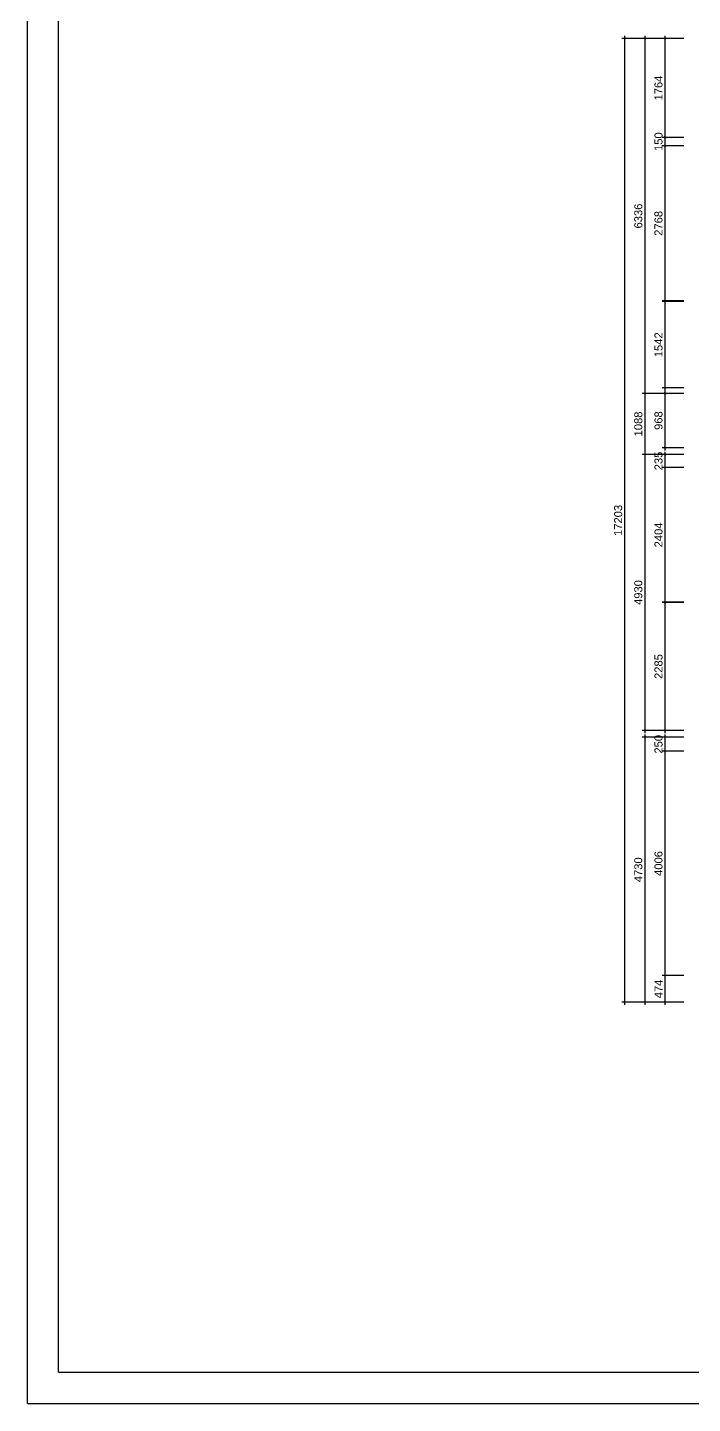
# Model space of a CAD drawing. Header units: inches. Extents: x 0 to 44100, y -44152 to -7191.
# Drawn here: x 0 to 11882, y -44152 to -19588 of the extents above; entities that cross this region are included whole.
import ezdxf

# ---------------------------------------------------------------- set-up
doc = ezdxf.new("R2010")
doc.units = ezdxf.units.IN
doc.header["$MEASUREMENT"] = 0
doc.layers.get('0').update_dxf_attribs({"lineweight": 13})
doc.layers.add('SH-尺寸标注', color=32, linetype='Continuous', lineweight=13)
doc.layers.add('图框', color=4, linetype='Continuous')
doc.styles.add('7016df0c-7dca-4927-8e33-9bd793c60efa', font='', dxfattribs={"height": 142.857143})
doc.styles.get('7016df0c-7dca-4927-8e33-9bd793c60efa').set_extended_font_data('Arial')
doc.dimstyles.new('7016df0c-7dca-4927-8e33-9bd793c60efa', dxfattribs={"dimtxt": 142.857143, "dimasz": 35.714286, "dimexe": 47.619048, "dimexo": 0, "dimgap": 0, "dimtad": 1, "dimdec": 0, "dimrnd": 1, "dimzin": 1, "dimdsep": 46, "dimtxsty": '7016df0c-7dca-4927-8e33-9bd793c60efa', "dimblk": 'ARCHTICK', "dimcen": 0.09, "dimdle": 47.619048, "dimadec": 0, "dimazin": 0, "dimtfac": 1, "dimtdec": 4, "dimtix": 1, "dimtmove": 2, "dimatfit": 3, "dimfxl": 1, "dimtolj": 1, "dimtzin": 0, "dimarcsym": 0})

# ---------------------------------------------------------------- blocks, each defined once
blk = doc.blocks.new('1017054')
at = {"layer": '图框', "linetype": 'Continuous'}
for p, q in [((0.6, -16820), (0.6, -8420)), ((150.6, -16670), (150.6, -8570)), ((150.6, -16670), (11729.4, -16670)), ((0.6, -16820), (11879.4, -16820))]:
    blk.add_line(p, q, dxfattribs=at)
blk = doc.blocks.new('_ArchTick')
at = {"color": 0, "linetype": 'ByBlock', "const_width": 0.15}
blk.add_lwpolyline([(-0.5, -0.5), (0.5, 0.5)], dxfattribs=at)
blk = doc.blocks.new('*D143')
at = {"layer": 'Defpoints', "color": 0, "transparency": 16777216}
for p in [(11726, -19786), (11390, -21551), (11726, -21551)]:
    blk.add_point(p, dxfattribs=at)
at = {"layer": 'SH-尺寸标注', "color": 0, "linetype": 'Continuous', "lineweight": -2, "transparency": 16777216}
for p, q in [((11726, -19786), (11342, -19786)), ((11390, -19739), (11390, -21598)), ((11726, -21551), (11342, -21551))]:
    blk.add_line(p, q, dxfattribs=at)
at = {"layer": 'SH-尺寸标注', "color": 0, "lineweight": -2, "transparency": 16777216, "xscale": 35.71428581050464, "yscale": 35.71428581050464, "zscale": 35.71428581050464}
for p, rotation in [((11390, -19786), 90), ((11390, -21551), 270)]:
    blk.add_blockref('_ArchTick', p, dxfattribs=dict(at, rotation=rotation))
at = {"layer": 'SH-尺寸标注', "color": 2, "transparency": 16777216, "insert": (11275, -20669), "char_height": 142.9, "attachment_point": 5, "rotation": 90, "style": '7016df0c-7dca-4927-8e33-9bd793c60efa'}
blk.add_mtext('\\A1;1764', dxfattribs=at)
blk = doc.blocks.new('*D142')
at = {"layer": 'Defpoints', "color": 0, "transparency": 16777216}
for p in [(11726, -21551), (11390, -21701), (11726, -21701)]:
    blk.add_point(p, dxfattribs=at)
at = {"layer": 'SH-尺寸标注', "color": 0, "linetype": 'Continuous', "lineweight": -2, "transparency": 16777216}
for p, q in [((11726, -21551), (11342, -21551)), ((11390, -21503), (11390, -21749)), ((11726, -21701), (11342, -21701))]:
    blk.add_line(p, q, dxfattribs=at)
at = {"layer": 'SH-尺寸标注', "color": 0, "lineweight": -2, "transparency": 16777216, "xscale": 35.71428581050464, "yscale": 35.71428581050464, "zscale": 35.71428581050464}
for p, rotation in [((11390, -21551), 90), ((11390, -21701), 270)]:
    blk.add_blockref('_ArchTick', p, dxfattribs=dict(at, rotation=rotation))
at = {"layer": 'SH-尺寸标注', "color": 2, "transparency": 16777216, "insert": (11275, -21626), "char_height": 142.9, "attachment_point": 5, "rotation": 90, "style": '7016df0c-7dca-4927-8e33-9bd793c60efa'}
blk.add_mtext('\\A1;150', dxfattribs=at)
blk = doc.blocks.new('*D141')
at = {"layer": 'Defpoints', "color": 0, "transparency": 16777216}
for p in [(11726, -21701), (11390, -24469), (11726, -24469)]:
    blk.add_point(p, dxfattribs=at)
at = {"layer": 'SH-尺寸标注', "color": 0, "linetype": 'Continuous', "lineweight": -2, "transparency": 16777216}
for p, q in [((11726, -21701), (11342, -21701)), ((11390, -21654), (11390, -24516)), ((11726, -24469), (11342, -24469))]:
    blk.add_line(p, q, dxfattribs=at)
at = {"layer": 'SH-尺寸标注', "color": 0, "lineweight": -2, "transparency": 16777216, "xscale": 35.71428581050464, "yscale": 35.71428581050464, "zscale": 35.71428581050464}
for p, rotation in [((11390, -21701), 90), ((11390, -24469), 270)]:
    blk.add_blockref('_ArchTick', p, dxfattribs=dict(at, rotation=rotation))
at = {"layer": 'SH-尺寸标注', "color": 2, "transparency": 16777216, "insert": (11275, -23085), "char_height": 142.9, "attachment_point": 5, "rotation": 90, "style": '7016df0c-7dca-4927-8e33-9bd793c60efa'}
blk.add_mtext('\\A1;2768', dxfattribs=at)
blk = doc.blocks.new('*D140')
at = {"layer": 'Defpoints', "color": 0, "transparency": 16777216}
for p in [(11726, -24481), (11390, -26023), (11726, -26023)]:
    blk.add_point(p, dxfattribs=at)
at = {"layer": 'SH-尺寸标注', "color": 0, "linetype": 'Continuous', "lineweight": -2, "transparency": 16777216}
for p, q in [((11726, -24481), (11342, -24481)), ((11390, -24433), (11390, -26070)), ((11726, -26023), (11342, -26023))]:
    blk.add_line(p, q, dxfattribs=at)
at = {"layer": 'SH-尺寸标注', "color": 0, "lineweight": -2, "transparency": 16777216, "xscale": 35.71428581050464, "yscale": 35.71428581050464, "zscale": 35.71428581050464}
for p, rotation in [((11390, -24481), 90), ((11390, -26023), 270)]:
    blk.add_blockref('_ArchTick', p, dxfattribs=dict(at, rotation=rotation))
at = {"layer": 'SH-尺寸标注', "color": 2, "transparency": 16777216, "insert": (11275, -25252), "char_height": 142.9, "attachment_point": 5, "rotation": 90, "style": '7016df0c-7dca-4927-8e33-9bd793c60efa'}
blk.add_mtext('\\A1;1542', dxfattribs=at)
blk = doc.blocks.new('*D139')
at = {"layer": 'Defpoints', "color": 0, "transparency": 16777216}
for p in [(11726, -26122), (11390, -27090), (11726, -27090)]:
    blk.add_point(p, dxfattribs=at)
at = {"layer": 'SH-尺寸标注', "color": 0, "linetype": 'Continuous', "lineweight": -2, "transparency": 16777216}
for p, q in [((11726, -26122), (11342, -26122)), ((11390, -26074), (11390, -27137)), ((11726, -27090), (11342, -27090))]:
    blk.add_line(p, q, dxfattribs=at)
at = {"layer": 'SH-尺寸标注', "color": 0, "lineweight": -2, "transparency": 16777216, "xscale": 35.71428581050464, "yscale": 35.71428581050464, "zscale": 35.71428581050464}
for p, rotation in [((11390, -26122), 90), ((11390, -27090), 270)]:
    blk.add_blockref('_ArchTick', p, dxfattribs=dict(at, rotation=rotation))
at = {"layer": 'SH-尺寸标注', "color": 2, "transparency": 16777216, "insert": (11275, -26606), "char_height": 142.9, "attachment_point": 5, "rotation": 90, "style": '7016df0c-7dca-4927-8e33-9bd793c60efa'}
blk.add_mtext('\\A1;968', dxfattribs=at)
blk = doc.blocks.new('*D138')
at = {"layer": 'Defpoints', "color": 0, "transparency": 16777216}
for p in [(11726, -27210), (11390, -27445), (11726, -27445)]:
    blk.add_point(p, dxfattribs=at)
at = {"layer": 'SH-尺寸标注', "color": 0, "linetype": 'Continuous', "lineweight": -2, "transparency": 16777216}
for p, q in [((11726, -27210), (11342, -27210)), ((11390, -27162), (11390, -27492)), ((11726, -27445), (11342, -27445))]:
    blk.add_line(p, q, dxfattribs=at)
at = {"layer": 'SH-尺寸标注', "color": 0, "lineweight": -2, "transparency": 16777216, "xscale": 35.71428581050464, "yscale": 35.71428581050464, "zscale": 35.71428581050464}
for p, rotation in [((11390, -27210), 90), ((11390, -27445), 270)]:
    blk.add_blockref('_ArchTick', p, dxfattribs=dict(at, rotation=rotation))
at = {"layer": 'SH-尺寸标注', "color": 2, "transparency": 16777216, "insert": (11275, -27327), "char_height": 142.9, "attachment_point": 5, "rotation": 90, "style": '7016df0c-7dca-4927-8e33-9bd793c60efa'}
blk.add_mtext('\\A1;235', dxfattribs=at)
blk = doc.blocks.new('*D137')
at = {"layer": 'Defpoints', "color": 0, "transparency": 16777216}
for p in [(11726, -27445), (11390, -29849), (11726, -29849)]:
    blk.add_point(p, dxfattribs=at)
at = {"layer": 'SH-尺寸标注', "color": 0, "linetype": 'Continuous', "lineweight": -2, "transparency": 16777216}
for p, q in [((11726, -27445), (11342, -27445)), ((11390, -27397), (11390, -29896)), ((11726, -29849), (11342, -29849))]:
    blk.add_line(p, q, dxfattribs=at)
at = {"layer": 'SH-尺寸标注', "color": 0, "lineweight": -2, "transparency": 16777216, "xscale": 35.71428581050464, "yscale": 35.71428581050464, "zscale": 35.71428581050464}
for p, rotation in [((11390, -27445), 90), ((11390, -29849), 270)]:
    blk.add_blockref('_ArchTick', p, dxfattribs=dict(at, rotation=rotation))
at = {"layer": 'SH-尺寸标注', "color": 2, "transparency": 16777216, "insert": (11275, -28647), "char_height": 142.9, "attachment_point": 5, "rotation": 90, "style": '7016df0c-7dca-4927-8e33-9bd793c60efa'}
blk.add_mtext('\\A1;2404', dxfattribs=at)
blk = doc.blocks.new('*D136')
at = {"layer": 'Defpoints', "color": 0, "transparency": 16777216}
for p in [(11726, -29854), (11390, -32139), (11726, -32139)]:
    blk.add_point(p, dxfattribs=at)
at = {"layer": 'SH-尺寸标注', "color": 0, "linetype": 'Continuous', "lineweight": -2, "transparency": 16777216}
for p, q in [((11726, -29854), (11342, -29854)), ((11390, -29806), (11390, -32186)), ((11726, -32139), (11342, -32139))]:
    blk.add_line(p, q, dxfattribs=at)
at = {"layer": 'SH-尺寸标注', "color": 0, "lineweight": -2, "transparency": 16777216, "xscale": 35.71428581050464, "yscale": 35.71428581050464, "zscale": 35.71428581050464}
for p, rotation in [((11390, -29854), 90), ((11390, -32139), 270)]:
    blk.add_blockref('_ArchTick', p, dxfattribs=dict(at, rotation=rotation))
at = {"layer": 'SH-尺寸标注', "color": 2, "transparency": 16777216, "insert": (11275, -30996), "char_height": 142.9, "attachment_point": 5, "rotation": 90, "style": '7016df0c-7dca-4927-8e33-9bd793c60efa'}
blk.add_mtext('\\A1;2285', dxfattribs=at)
blk = doc.blocks.new('*D135')
at = {"layer": 'Defpoints', "color": 0, "transparency": 16777216}
for p in [(11726, -32260), (11390, -32509), (11726, -32509)]:
    blk.add_point(p, dxfattribs=at)
at = {"layer": 'SH-尺寸标注', "color": 0, "linetype": 'Continuous', "lineweight": -2, "transparency": 16777216}
for p, q in [((11726, -32260), (11342, -32260)), ((11390, -32212), (11390, -32557)), ((11726, -32509), (11342, -32509))]:
    blk.add_line(p, q, dxfattribs=at)
at = {"layer": 'SH-尺寸标注', "color": 0, "lineweight": -2, "transparency": 16777216, "xscale": 35.71428581050464, "yscale": 35.71428581050464, "zscale": 35.71428581050464}
for p, rotation in [((11390, -32260), 90), ((11390, -32509), 270)]:
    blk.add_blockref('_ArchTick', p, dxfattribs=dict(at, rotation=rotation))
at = {"layer": 'SH-尺寸标注', "color": 2, "transparency": 16777216, "insert": (11275, -32384), "char_height": 142.9, "attachment_point": 5, "rotation": 90, "style": '7016df0c-7dca-4927-8e33-9bd793c60efa'}
blk.add_mtext('\\A1;250', dxfattribs=at)
blk = doc.blocks.new('*D134')
at = {"layer": 'Defpoints', "color": 0, "transparency": 16777216}
for p in [(11726, -32509), (11390, -36515), (11726, -36515)]:
    blk.add_point(p, dxfattribs=at)
at = {"layer": 'SH-尺寸标注', "color": 0, "linetype": 'Continuous', "lineweight": -2, "transparency": 16777216}
for p, q in [((11726, -32509), (11342, -32509)), ((11390, -32462), (11390, -36563)), ((11726, -36515), (11342, -36515))]:
    blk.add_line(p, q, dxfattribs=at)
at = {"layer": 'SH-尺寸标注', "color": 0, "lineweight": -2, "transparency": 16777216, "xscale": 35.71428581050464, "yscale": 35.71428581050464, "zscale": 35.71428581050464}
for p, rotation in [((11390, -32509), 90), ((11390, -36515), 270)]:
    blk.add_blockref('_ArchTick', p, dxfattribs=dict(at, rotation=rotation))
at = {"layer": 'SH-尺寸标注', "color": 2, "transparency": 16777216, "insert": (11275, -34512), "char_height": 142.9, "attachment_point": 5, "rotation": 90, "style": '7016df0c-7dca-4927-8e33-9bd793c60efa'}
blk.add_mtext('\\A1;4006', dxfattribs=at)
blk = doc.blocks.new('*D133')
at = {"layer": 'Defpoints', "color": 0, "transparency": 16777216}
for p in [(11726, -36515), (11390, -36990), (11726, -36990)]:
    blk.add_point(p, dxfattribs=at)
at = {"layer": 'SH-尺寸标注', "color": 0, "linetype": 'Continuous', "lineweight": -2, "transparency": 16777216}
for p, q in [((11726, -36515), (11342, -36515)), ((11390, -36468), (11390, -37037)), ((11726, -36990), (11342, -36990))]:
    blk.add_line(p, q, dxfattribs=at)
at = {"layer": 'SH-尺寸标注', "color": 0, "lineweight": -2, "transparency": 16777216, "xscale": 35.71428581050464, "yscale": 35.71428581050464, "zscale": 35.71428581050464}
for p, rotation in [((11390, -36515), 90), ((11390, -36990), 270)]:
    blk.add_blockref('_ArchTick', p, dxfattribs=dict(at, rotation=rotation))
at = {"layer": 'SH-尺寸标注', "color": 2, "transparency": 16777216, "insert": (11275, -36752), "char_height": 142.9, "attachment_point": 5, "rotation": 90, "style": '7016df0c-7dca-4927-8e33-9bd793c60efa'}
blk.add_mtext('\\A1;474', dxfattribs=at)
blk = doc.blocks.new('*D129')
at = {"layer": 'Defpoints', "color": 0, "transparency": 16777216}
for p in [(11005, -19786), (10669, -36990), (11005, -36990)]:
    blk.add_point(p, dxfattribs=at)
at = {"layer": 'SH-尺寸标注', "color": 0, "linetype": 'Continuous', "lineweight": -2, "transparency": 16777216}
for p, q in [((11005, -19786), (10622, -19786)), ((10669, -19739), (10669, -37037)), ((11005, -36990), (10622, -36990))]:
    blk.add_line(p, q, dxfattribs=at)
at = {"layer": 'SH-尺寸标注', "color": 0, "lineweight": -2, "transparency": 16777216, "xscale": 35.71428581050464, "yscale": 35.71428581050464, "zscale": 35.71428581050464}
for p, rotation in [((10669, -19786), 90), ((10669, -36990), 270)]:
    blk.add_blockref('_ArchTick', p, dxfattribs=dict(at, rotation=rotation))
at = {"layer": 'SH-尺寸标注', "color": 2, "transparency": 16777216, "insert": (10554, -28388), "char_height": 142.9, "attachment_point": 5, "rotation": 90, "style": '7016df0c-7dca-4927-8e33-9bd793c60efa'}
blk.add_mtext('\\A1;17203', dxfattribs=at)
blk = doc.blocks.new('*D111')
at = {"layer": 'Defpoints', "color": 0, "transparency": 16777216}
for p in [(11365, -19786), (11030, -26122), (11365, -26122)]:
    blk.add_point(p, dxfattribs=at)
at = {"layer": 'SH-尺寸标注', "color": 0, "linetype": 'Continuous', "lineweight": -2, "transparency": 16777216}
for p, q in [((11365, -19786), (10982, -19786)), ((11030, -19738), (11030, -26169)), ((11365, -26122), (10982, -26122))]:
    blk.add_line(p, q, dxfattribs=at)
at = {"layer": 'SH-尺寸标注', "color": 0, "lineweight": -2, "transparency": 16777216, "xscale": 35.71428581050464, "yscale": 35.71428581050464, "zscale": 35.71428581050464}
for p, rotation in [((11030, -19786), 90), ((11030, -26122), 270)]:
    blk.add_blockref('_ArchTick', p, dxfattribs=dict(at, rotation=rotation))
at = {"layer": 'SH-尺寸标注', "color": 2, "transparency": 16777216, "insert": (10914, -22954), "char_height": 142.9, "attachment_point": 5, "rotation": 90, "style": '7016df0c-7dca-4927-8e33-9bd793c60efa'}
blk.add_mtext('\\A1;6336', dxfattribs=at)
blk = doc.blocks.new('*D110')
at = {"layer": 'Defpoints', "color": 0, "transparency": 16777216}
for p in [(11365, -26122), (11030, -27210), (11365, -27210)]:
    blk.add_point(p, dxfattribs=at)
at = {"layer": 'SH-尺寸标注', "color": 0, "linetype": 'Continuous', "lineweight": -2, "transparency": 16777216}
for p, q in [((11365, -26122), (10982, -26122)), ((11030, -26074), (11030, -27257)), ((11365, -27210), (10982, -27210))]:
    blk.add_line(p, q, dxfattribs=at)
at = {"layer": 'SH-尺寸标注', "color": 0, "lineweight": -2, "transparency": 16777216, "xscale": 35.71428581050464, "yscale": 35.71428581050464, "zscale": 35.71428581050464}
for p, rotation in [((11030, -26122), 90), ((11030, -27210), 270)]:
    blk.add_blockref('_ArchTick', p, dxfattribs=dict(at, rotation=rotation))
at = {"layer": 'SH-尺寸标注', "color": 2, "transparency": 16777216, "insert": (10914, -26666), "char_height": 142.9, "attachment_point": 5, "rotation": 90, "style": '7016df0c-7dca-4927-8e33-9bd793c60efa'}
blk.add_mtext('\\A1;1088', dxfattribs=at)
blk = doc.blocks.new('*D109')
at = {"layer": 'Defpoints', "color": 0, "transparency": 16777216}
for p in [(11365, -27210), (11030, -32140), (11365, -32140)]:
    blk.add_point(p, dxfattribs=at)
at = {"layer": 'SH-尺寸标注', "color": 0, "linetype": 'Continuous', "lineweight": -2, "transparency": 16777216}
for p, q in [((11365, -27210), (10982, -27210)), ((11030, -27162), (11030, -32187)), ((11365, -32140), (10982, -32140))]:
    blk.add_line(p, q, dxfattribs=at)
at = {"layer": 'SH-尺寸标注', "color": 0, "lineweight": -2, "transparency": 16777216, "xscale": 35.71428581050464, "yscale": 35.71428581050464, "zscale": 35.71428581050464}
for p, rotation in [((11030, -27210), 90), ((11030, -32140), 270)]:
    blk.add_blockref('_ArchTick', p, dxfattribs=dict(at, rotation=rotation))
at = {"layer": 'SH-尺寸标注', "color": 2, "transparency": 16777216, "insert": (10914, -29675), "char_height": 142.9, "attachment_point": 5, "rotation": 90, "style": '7016df0c-7dca-4927-8e33-9bd793c60efa'}
blk.add_mtext('\\A1;4930', dxfattribs=at)
blk = doc.blocks.new('*D108')
at = {"layer": 'Defpoints', "color": 0, "transparency": 16777216}
for p in [(11365, -32260), (11030, -36990), (11365, -36990)]:
    blk.add_point(p, dxfattribs=at)
at = {"layer": 'SH-尺寸标注', "color": 0, "linetype": 'Continuous', "lineweight": -2, "transparency": 16777216}
for p, q in [((11365, -32260), (10982, -32260)), ((11030, -32212), (11030, -37037)), ((11365, -36990), (10982, -36990))]:
    blk.add_line(p, q, dxfattribs=at)
at = {"layer": 'SH-尺寸标注', "color": 0, "lineweight": -2, "transparency": 16777216, "xscale": 35.71428581050464, "yscale": 35.71428581050464, "zscale": 35.71428581050464}
for p, rotation in [((11030, -32260), 90), ((11030, -36990), 270)]:
    blk.add_blockref('_ArchTick', p, dxfattribs=dict(at, rotation=rotation))
at = {"layer": 'SH-尺寸标注', "color": 2, "transparency": 16777216, "insert": (10914, -34625), "char_height": 142.9, "attachment_point": 5, "rotation": 90, "style": '7016df0c-7dca-4927-8e33-9bd793c60efa'}
blk.add_mtext('\\A1;4730', dxfattribs=at)

msp = doc.modelspace()

# ---------------------------------------------------------------- block references
at = {"layer": '图框', "color": 7, "xscale": 3.712500095367431, "yscale": 3.712500095367431}
msp.add_blockref('1017054', (-2.3, 18291.8), dxfattribs=at)

# ---------------------------------------------------------------- dimensions: what is measured, and where the dimension line sits
at = {"layer": 'SH-尺寸标注', "color": 32, "linetype": 'Continuous'}
for base, p1, p2, picture, middle in [((10669.3, -36989.6), (11005, -19786.4), (11005, -36989.6), '*D129', (10554, -28388)), ((11029.6, -26121.7), (11365.3, -19785.7), (11365.3, -26121.7), '*D111', (10914.3, -22953.7)), ((11389.7872, -21550.8695), (11725.5015, -19786.3763), (11725.5015, -21550.8695), '*D143', (11274.5116, -20668.6229)), ((11389.8, -21701.1), (11725.5, -21550.9), (11725.5, -21701.1), '*D142', (11274.5, -21626)), ((11389.8, -24468.7), (11725.5, -21701.1), (11725.5, -24468.7), '*D141', (11274.5, -23084.9)), ((11389.8, -26022.9), (11725.5, -24481), (11725.5, -26022.9), '*D140', (11274.5, -25251.9)), ((11029.6, -27209.6), (11365.3, -26121.7), (11365.3, -27209.6), '*D110', (10914.3, -26665.6)), ((11389.8, -27089.6), (11725.5, -26121.7), (11725.5, -27089.6), '*D139', (11274.5, -26605.6)), ((11029.6, -32139.6), (11365.3, -27209.6), (11365.3, -32139.6), '*D109', (10914.3, -29674.6)), ((11389.8, -27444.8), (11725.5, -27209.6), (11725.5, -27444.8), '*D138', (11274.5, -27327.2)), ((11389.8, -29848.6), (11725.5, -27444.8), (11725.5, -29848.6), '*D137', (11274.5, -28646.7)), ((11389.8, -32138.6), (11725.5, -29854), (11725.5, -32138.6), '*D136', (11274.5, -30996.3)), ((11029.6, -36989.6), (11365.3, -32259.6), (11365.3, -36989.6), '*D108', (10914.3, -34624.6)), ((11389.8, -32509.3), (11725.5, -32259.6), (11725.5, -32509.3), '*D135', (11274.5, -32384.4)), ((11389.8, -36515.4), (11725.5, -32509.3), (11725.5, -36515.4), '*D134', (11274.5, -34512.3)), ((11389.8, -36989.6), (11725.5, -36515.4), (11725.5, -36989.6), '*D133', (11274.5, -36752.5))]:
    dim = msp.add_linear_dim(base=base, p1=p1, p2=p2, angle=270, dimstyle='7016df0c-7dca-4927-8e33-9bd793c60efa', override={"dimscale": 1, "dimclrt": 2}, dxfattribs=at)
    dim.commit()
    dim.dimension.update_dxf_attribs({"geometry": picture, "text_midpoint": middle, "dimtype": 161})

doc.saveas('drawing.dxf')
